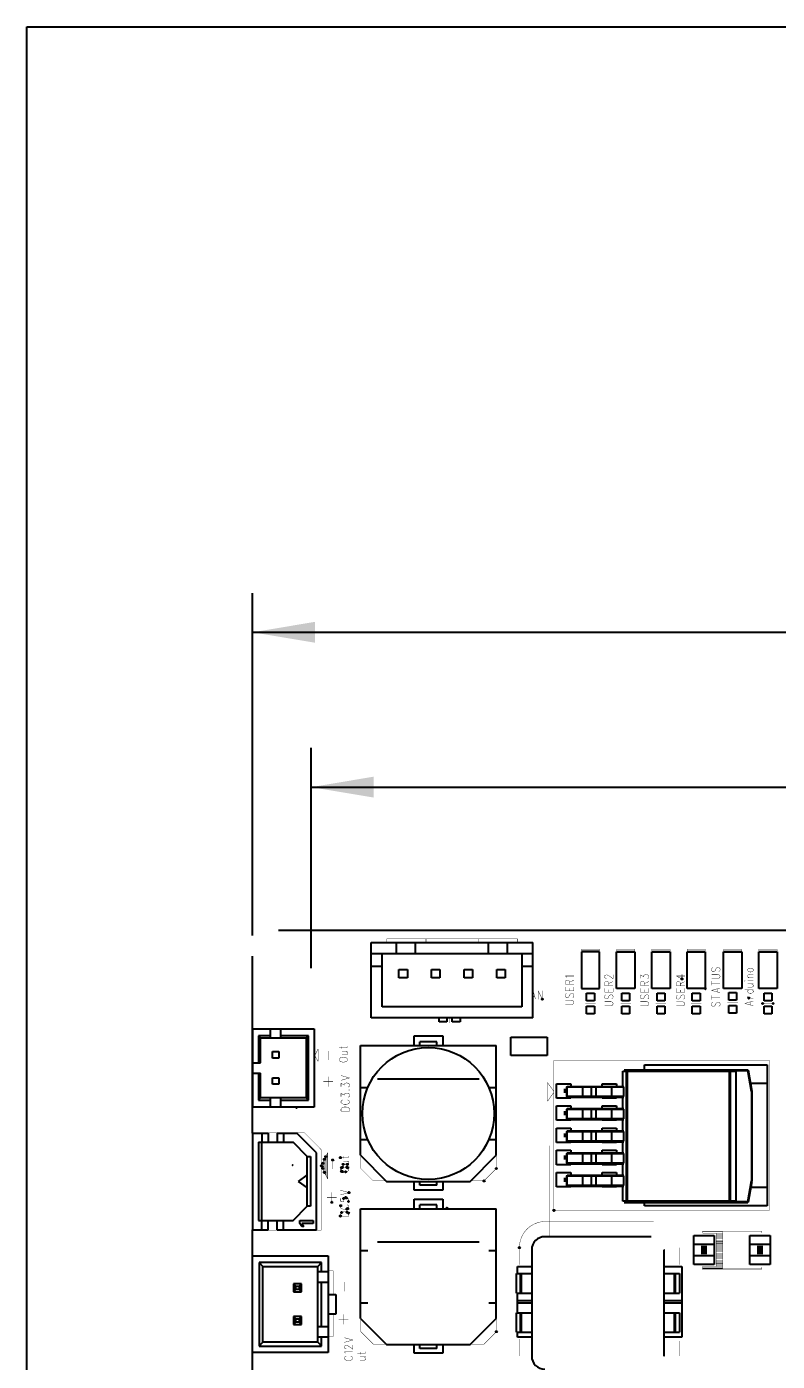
# Model space of a CAD drawing. Header units: millimetres. Extents: x 0 to 297, y 0 to 210.
# Drawn here: x 0 to 57.5, y 107.8 to 210 of the extents above; entities that cross this region are included whole.
import ezdxf

# ---------------------------------------------------------------- set-up
doc = ezdxf.new("R2010")
doc.units = ezdxf.units.MM
doc.header["$LTSCALE"] = 16.335
doc.layers.get('0').update_dxf_attribs({"linetype": 'CONTINUOUS'})
doc.layers.add('1', color=7, linetype='CONTINUOUS')
doc.layers.add('3_ALL_AXES', color=7, linetype='CONTINUOUS')
doc.styles.get("Standard").update_dxf_attribs({"font": 'txt', "width": 0.8})
doc.dimstyles.new('DIMSTYLE_3', dxfattribs={"dimtxt": 4, "dimasz": 4.8, "dimexe": 3, "dimexo": 1.6, "dimgap": 2, "dimtad": 0, "dimtih": 1, "dimtoh": 1, "dimdsep": 46, "dimtxsty": 'Standard', "dimblk": '_FILLED', "dimblk1": '_FILLED', "dimblk2": '_FILLED', "dimcen": 0.09, "dimadec": 0, "dimazin": 0, "dimtp": 0.3, "dimtm": 0.3, "dimtfac": 1, "dimtofl": 0, "dimtmove": 0, "dimatfit": 3, "dimldrblk": '_FILLED', "dimfxl": 1, "dimtolj": 1, "dimarcsym": 0})

# ---------------------------------------------------------------- blocks, each defined once
blk = doc.blocks.new('_FILLED')
at = {"color": 0, "linetype": 'ByBlock'}
blk.add_solid([(0, 0), (-1, 0.167), (-1, -0.167)], dxfattribs=at)
blk = doc.blocks.new('*D5')
at = {"color": 2, "linetype": 'Continuous'}
for p, q in [((21.81, 137.89), (21.81, 154.75)), ((117.81, 137.89), (117.81, 154.75)), ((21.81, 151.75), (64.61, 151.75)), ((117.81, 151.75), (75.01, 151.75))]:
    blk.add_line(p, q, dxfattribs=at)
at = {"color": 2, "linetype": 'Continuous', "xscale": 4.8, "yscale": 4.8, "zscale": 4.8, "rotation": 180}
blk.add_blockref('_FILLED', (21.81, 151.75), dxfattribs=at)
at = {"color": 2, "linetype": 'Continuous', "xscale": 4.8, "yscale": 4.8, "zscale": 4.8}
blk.add_blockref('_FILLED', (117.81, 151.75), dxfattribs=at)
at = {"color": 2, "linetype": 'Continuous', "insert": (69.81, 153.75), "char_height": 4, "width": 6.4, "attachment_point": 2, "line_spacing_factor": 0.9}
blk.add_mtext('96', dxfattribs=at)
blk = doc.blocks.new('*D6')
at = {"color": 2, "linetype": 'Continuous'}
for p, q in [((17.31, 140.39), (17.31, 166.61)), ((122.31, 140.39), (122.31, 166.61)), ((17.31, 163.61), (63.01, 163.61)), ((122.31, 163.61), (76.61, 163.61))]:
    blk.add_line(p, q, dxfattribs=at)
at = {"color": 2, "linetype": 'Continuous', "xscale": 4.8, "yscale": 4.8, "zscale": 4.8, "rotation": 180}
blk.add_blockref('_FILLED', (17.31, 163.61), dxfattribs=at)
at = {"color": 2, "linetype": 'Continuous', "xscale": 4.8, "yscale": 4.8, "zscale": 4.8}
blk.add_blockref('_FILLED', (122.31, 163.61), dxfattribs=at)
at = {"color": 2, "linetype": 'Continuous', "insert": (69.81, 165.61), "char_height": 4, "width": 9.6, "attachment_point": 2, "line_spacing_factor": 0.9}
blk.add_mtext('105', dxfattribs=at)

msp = doc.modelspace()

# ---------------------------------------------------------------- linework, layer by layer
at = {"color": 7, "linetype": 'Continuous'}
for p, q in [((0, 0), (0, 210)), ((0, 210), (297, 210)), ((17.309, 125.248), (17.309, 117.848)), ((17.309, 125.248), (18.499, 125.248)), ((18.029, 125.248), (18.029, 124.548)), ((18.499, 125.248), (18.499, 124.548)), ((19.199, 125.248), (19.199, 124.548)), ((19.199, 125.248), (20.709, 125.248)), ((19.676, 125.248), (19.676, 124.548)), ((22.209, 123.748), (20.709, 125.248)), ((17.759, 124.548), (17.759, 118.548)), ((17.759, 124.548), (20.419, 124.548)), ((18.009, 124.548), (18.009, 118.548)), ((21.509, 123.458), (20.419, 124.548)), ((22.209, 117.848), (22.209, 123.748)), ((21.509, 119.638), (21.509, 123.458)), ((21.509, 123.458), (21.759, 123.458)), ((21.759, 123.458), (21.759, 119.638)), ((21.509, 122.048), (20.809, 121.548)), ((20.809, 121.548), (21.509, 121.048)), ((20.419, 118.548), (21.509, 119.638)), ((21.759, 119.638), (21.509, 119.638)), ((17.309, 117.848), (18.499, 117.848)), ((17.759, 118.548), (20.419, 118.548)), ((18.029, 117.848), (18.029, 118.548)), ((18.499, 117.848), (18.499, 118.548)), ((19.199, 117.848), (19.199, 118.548)), ((19.199, 117.848), (22.209, 117.848)), ((19.676, 117.848), (19.676, 118.548)), ((20.928, 118.325), (20.928, 118.552)), ((20.928, 118.552), (21.959, 118.552)), ((21.081, 118.098), (20.928, 118.325)), ((21.257, 118.098), (21.081, 118.098)), ((21.103, 118.325), (21.257, 118.098)), ((21.959, 118.325), (21.103, 118.325)), ((21.959, 118.552), (21.959, 118.325))]:
    msp.add_line(p, q, dxfattribs=at)
at = {"layer": '1', "color": 7, "linetype": 'Continuous'}
for p, q in [((19.309, 140.789), (120.309, 140.789)), ((26.409, 134.089), (26.409, 139.839)), ((26.409, 139.839), (38.809, 139.839)), ((28.359, 139.014), (28.359, 139.839)), ((29.809, 139.014), (29.809, 139.839)), ((35.409, 139.014), (35.409, 139.839)), ((36.859, 139.014), (36.859, 139.839)), ((38.809, 134.089), (38.809, 139.839)), ((42.518, 139.129), (42.518, 136.329)), ((43.918, 139.129), (42.518, 139.129)), ((43.918, 136.329), (43.918, 139.129)), ((45.218, 136.329), (45.218, 139.129)), ((45.218, 139.129), (46.618, 139.129)), ((46.618, 139.129), (46.618, 136.329)), ((47.918, 136.329), (47.918, 139.129)), ((47.918, 139.129), (49.318, 139.129)), ((49.318, 139.129), (49.318, 136.329)), ((50.618, 136.329), (50.618, 139.129)), ((50.618, 139.129), (52.018, 139.129)), ((52.018, 139.129), (52.018, 136.329)), ((53.418, 139.129), (54.818, 139.129)), ((53.418, 136.329), (53.418, 139.128)), ((54.818, 139.129), (54.818, 136.329)), ((56.118, 139.129), (57.518, 139.129)), ((56.118, 136.329), (56.118, 139.128)), ((57.518, 139.129), (57.518, 136.329)), ((17.309, 125.248), (17.309, 138.789)), ((26.409, 139.014), (38.809, 139.014)), ((27.259, 134.914), (27.259, 139.014)), ((37.959, 139.014), (37.959, 134.914)), ((27.259, 138.014), (26.409, 138.014)), ((28.539, 137.144), (28.539, 137.784)), ((28.539, 137.784), (29.179, 137.784)), ((29.179, 137.144), (28.539, 137.144)), ((29.179, 137.784), (29.179, 137.144)), ((31.039, 137.144), (31.039, 137.784)), ((31.039, 137.784), (31.679, 137.784)), ((31.679, 137.144), (31.039, 137.144)), ((31.679, 137.784), (31.679, 137.144)), ((33.539, 137.144), (33.539, 137.784)), ((33.539, 137.784), (34.179, 137.784)), ((34.179, 137.144), (33.539, 137.144)), ((34.179, 137.784), (34.179, 137.144)), ((36.039, 137.144), (36.039, 137.784)), ((36.039, 137.784), (36.679, 137.784)), ((36.679, 137.144), (36.039, 137.144)), ((36.679, 137.784), (36.679, 137.144)), ((38.809, 138.014), (37.959, 138.014)), ((42.518, 136.329), (43.918, 136.329)), ((42.918, 135.378), (42.918, 135.978)), ((42.918, 135.978), (43.518, 135.978)), ((43.518, 135.978), (43.518, 135.378)), ((46.618, 136.329), (45.218, 136.329)), ((45.618, 135.378), (45.618, 135.978)), ((45.618, 135.978), (46.218, 135.978)), ((46.218, 135.978), (46.218, 135.378)), ((49.318, 136.329), (47.918, 136.329)), ((48.318, 135.378), (48.318, 135.978)), ((48.318, 135.978), (48.918, 135.978)), ((48.918, 135.978), (48.918, 135.378)), ((52.018, 136.329), (50.618, 136.329)), ((51.018, 135.378), (51.018, 135.978)), ((51.018, 135.978), (51.618, 135.978)), ((51.618, 135.978), (51.618, 135.378)), ((54.818, 136.329), (53.418, 136.329)), ((53.818, 135.428), (53.818, 136.028)), ((53.818, 136.028), (54.418, 136.028)), ((54.418, 136.028), (54.418, 135.428)), ((57.518, 136.329), (56.118, 136.329)), ((56.518, 135.378), (56.518, 135.978)), ((56.518, 135.978), (57.118, 135.978)), ((57.118, 135.978), (57.118, 135.378)), ((43.518, 135.378), (42.918, 135.378)), ((42.918, 134.378), (42.918, 134.978)), ((42.918, 134.978), (43.518, 134.978)), ((43.518, 134.978), (43.518, 134.378)), ((46.218, 135.378), (45.618, 135.378)), ((45.618, 134.378), (45.618, 134.978)), ((45.618, 134.978), (46.218, 134.978)), ((46.218, 134.978), (46.218, 134.378)), ((48.918, 135.378), (48.318, 135.378)), ((48.318, 134.378), (48.318, 134.978)), ((48.318, 134.978), (48.918, 134.978)), ((48.918, 134.978), (48.918, 134.378)), ((51.618, 135.378), (51.018, 135.378)), ((51.018, 134.378), (51.018, 134.978)), ((51.018, 134.978), (51.618, 134.978)), ((51.618, 134.978), (51.618, 134.378)), ((54.418, 135.428), (53.818, 135.428)), ((53.818, 134.428), (53.818, 135.028)), ((53.818, 135.028), (54.418, 135.028)), ((54.418, 135.028), (54.418, 134.428)), ((57.118, 135.378), (56.518, 135.378)), ((56.518, 134.378), (56.518, 134.978)), ((56.518, 134.978), (57.118, 134.978)), ((57.118, 134.978), (57.118, 134.378)), ((38.809, 134.089), (26.409, 134.089)), ((37.959, 134.914), (27.259, 134.914)), ((31.618, 133.778), (31.618, 134.089)), ((32.218, 134.089), (32.218, 133.778)), ((32.618, 133.778), (32.618, 134.089)), ((33.218, 134.089), (33.218, 133.778)), ((43.518, 134.378), (42.918, 134.378)), ((46.218, 134.378), (45.618, 134.378)), ((48.918, 134.378), (48.318, 134.378)), ((51.618, 134.378), (51.018, 134.378)), ((54.418, 134.428), (53.818, 134.428)), ((57.118, 134.378), (56.518, 134.378)), ((17.334, 127.239), (17.334, 133.239)), ((17.334, 133.239), (22.034, 133.239)), ((18.684, 132.539), (18.684, 133.239)), ((19.484, 132.539), (19.484, 133.239)), ((22.034, 133.239), (22.034, 127.239)), ((32.218, 133.778), (31.618, 133.778)), ((33.218, 133.778), (32.618, 133.778)), ((17.934, 132.539), (17.764, 132.709)), ((18.684, 132.709), (17.764, 132.709)), ((17.764, 132.709), (17.764, 130.639)), ((17.934, 132.539), (21.434, 132.539)), ((17.934, 130.639), (17.934, 132.539)), ((21.604, 132.709), (19.484, 132.709)), ((21.604, 132.709), (21.434, 132.539)), ((21.434, 132.539), (21.434, 127.939)), ((21.604, 127.769), (21.604, 132.709)), ((25.584, 123.548), (25.584, 131.948)), ((25.584, 131.948), (35.984, 131.948)), ((29.709, 131.948), (29.709, 132.688)), ((29.709, 132.688), (31.909, 132.688)), ((30.134, 131.948), (30.134, 132.248)), ((31.434, 132.248), (30.134, 132.248)), ((31.434, 131.948), (31.434, 132.248)), ((31.909, 132.688), (31.909, 131.948)), ((35.984, 123.548), (35.984, 131.948)), ((37.109, 131.189), (37.109, 132.589)), ((37.109, 132.589), (39.909, 132.589)), ((39.909, 132.589), (39.909, 131.189)), ((18.834, 130.989), (18.834, 131.489)), ((18.834, 131.489), (19.334, 131.489)), ((19.334, 130.989), (18.834, 130.989)), ((19.334, 131.489), (19.334, 130.989)), ((39.909, 131.189), (37.109, 131.189)), ((17.334, 130.639), (17.934, 130.639)), ((17.334, 129.839), (17.934, 129.839)), ((17.764, 129.839), (17.764, 127.769)), ((17.934, 127.939), (17.934, 129.839)), ((45.709, 128.829), (45.709, 129.989)), ((45.709, 128.829), (45.709, 129.989)), ((45.709, 129.989), (54.348, 129.989)), ((45.809, 130.089), (55.285, 130.089)), ((45.959, 129.989), (45.959, 120.029)), ((46.058, 119.929), (46.058, 130.089)), ((47.368, 130.089), (47.368, 130.478)), ((47.368, 130.478), (56.768, 130.478)), ((53.854, 130.089), (53.854, 119.929)), ((53.954, 120.029), (53.954, 129.989)), ((54.348, 130.089), (54.348, 119.929)), ((54.348, 130.039), (55.285, 130.039)), ((55.285, 130.089), (55.285, 130.039)), ((55.285, 130.039), (55.334, 130.048)), ((55.568, 128.435), (55.285, 130.039)), ((55.617, 128.443), (55.334, 130.048)), ((56.768, 130.478), (56.768, 119.678)), ((18.834, 128.989), (18.834, 129.489)), ((18.834, 129.489), (19.334, 129.489)), ((19.334, 128.989), (18.834, 128.989)), ((19.334, 129.489), (19.334, 128.989)), ((34.673, 129.388), (26.896, 129.388)), ((40.618, 127.928), (40.618, 129.028)), ((40.618, 129.028), (41.718, 129.028)), ((41.438, 127.989), (41.438, 128.829)), ((41.438, 128.829), (45.772, 128.829)), ((41.718, 129.028), (41.718, 128.829)), ((42.611, 128.829), (42.611, 127.989)), ((44.118, 128.829), (44.118, 129.028)), ((44.118, 129.028), (45.218, 129.028)), ((44.864, 127.989), (44.864, 128.829)), ((45.218, 129.028), (45.218, 128.829)), ((55.505, 129.078), (56.768, 129.078)), ((17.934, 127.939), (17.764, 127.769)), ((21.434, 127.939), (17.934, 127.939)), ((18.684, 127.239), (18.684, 127.939)), ((19.484, 127.239), (19.484, 127.939)), ((21.604, 127.769), (21.434, 127.939)), ((25.584, 128.748), (26.147, 128.748)), ((35.421, 128.748), (35.984, 128.748)), ((41.718, 127.928), (40.618, 127.928)), ((41.388, 128.779), (41.388, 128.039)), ((41.388, 128.779), (45.778, 128.779)), ((45.778, 128.039), (41.388, 128.039)), ((41.438, 127.989), (45.772, 127.989)), ((41.718, 127.989), (41.718, 127.928)), ((43.304, 128.039), (43.304, 128.779)), ((43.619, 128.779), (43.619, 128.039)), ((44.118, 127.928), (44.118, 127.989)), ((45.218, 127.928), (44.118, 127.928)), ((45.218, 127.989), (45.218, 127.928)), ((45.709, 127.129), (45.709, 127.989)), ((45.709, 127.129), (45.709, 127.989)), ((45.778, 128.039), (45.778, 128.779)), ((55.617, 128.443), (55.568, 128.435)), ((55.568, 128.435), (55.568, 121.583)), ((55.568, 128.435), (55.618, 128.435)), ((55.618, 121.583), (55.618, 128.435)), ((22.034, 127.239), (17.334, 127.239)), ((17.764, 127.769), (18.684, 127.769)), ((19.484, 127.769), (21.604, 127.769)), ((40.618, 126.228), (40.618, 127.328)), ((40.618, 127.328), (41.718, 127.328)), ((41.388, 127.079), (41.388, 126.339)), ((41.388, 127.079), (45.778, 127.079)), ((41.438, 126.289), (41.438, 127.129)), ((41.438, 127.129), (45.772, 127.129)), ((41.718, 127.328), (41.718, 127.129)), ((42.611, 127.129), (42.611, 126.289)), ((43.304, 126.339), (43.304, 127.079)), ((43.619, 127.079), (43.619, 126.339)), ((44.118, 127.129), (44.118, 127.328)), ((44.118, 127.328), (45.218, 127.328)), ((44.864, 126.289), (44.864, 127.129)), ((45.218, 127.328), (45.218, 127.129)), ((45.778, 126.339), (45.778, 127.079)), ((41.718, 126.228), (40.618, 126.228)), ((45.778, 126.339), (41.388, 126.339)), ((41.438, 126.289), (45.772, 126.289)), ((41.718, 126.289), (41.718, 126.228)), ((44.118, 126.228), (44.118, 126.289)), ((45.218, 126.228), (44.118, 126.228)), ((45.218, 126.289), (45.218, 126.228)), ((45.709, 125.429), (45.709, 126.289)), ((45.709, 125.429), (45.709, 126.289)), ((25.584, 124.748), (26.147, 124.748)), ((35.421, 124.748), (35.984, 124.748)), ((40.618, 124.528), (40.618, 125.628)), ((40.618, 125.628), (41.718, 125.628)), ((41.388, 125.379), (41.388, 124.639)), ((41.388, 125.379), (45.778, 125.379)), ((41.438, 124.589), (41.438, 125.429)), ((41.438, 125.429), (45.772, 125.429)), ((41.718, 125.628), (41.718, 125.429)), ((42.611, 125.429), (42.611, 124.589)), ((43.304, 124.639), (43.304, 125.379)), ((43.619, 125.379), (43.619, 124.639)), ((44.118, 125.429), (44.118, 125.628)), ((44.118, 125.628), (45.218, 125.628)), ((44.864, 124.589), (44.864, 125.429)), ((45.218, 125.628), (45.218, 125.429)), ((45.778, 124.639), (45.778, 125.379)), ((41.718, 124.528), (40.618, 124.528)), ((40.618, 122.828), (40.618, 123.928)), ((40.618, 123.928), (41.718, 123.928)), ((45.778, 124.639), (41.388, 124.639)), ((41.438, 124.589), (45.772, 124.589)), ((41.438, 122.889), (41.438, 123.729)), ((41.438, 123.729), (45.772, 123.729)), ((41.718, 124.589), (41.718, 124.528)), ((41.718, 123.928), (41.718, 123.729)), ((42.611, 123.729), (42.611, 122.889)), ((44.118, 124.528), (44.118, 124.589)), ((45.218, 124.528), (44.118, 124.528)), ((44.118, 123.729), (44.118, 123.928)), ((44.118, 123.928), (45.218, 123.928)), ((44.864, 122.889), (44.864, 123.729)), ((45.218, 124.589), (45.218, 124.528)), ((45.218, 123.928), (45.218, 123.729)), ((45.709, 123.729), (45.709, 124.589)), ((45.709, 123.729), (45.709, 124.589)), ((25.584, 123.548), (27.584, 121.548)), ((33.984, 121.548), (35.984, 123.548)), ((41.718, 122.828), (40.618, 122.828)), ((41.388, 123.679), (41.388, 122.939)), ((41.388, 123.679), (45.778, 123.679)), ((45.778, 122.939), (41.388, 122.939)), ((41.438, 122.889), (45.772, 122.889)), ((41.718, 122.889), (41.718, 122.828)), ((43.304, 122.939), (43.304, 123.679)), ((43.619, 123.679), (43.619, 122.939)), ((44.118, 122.828), (44.118, 122.889)), ((45.218, 122.828), (44.118, 122.828)), ((45.218, 122.889), (45.218, 122.828)), ((45.709, 122.029), (45.709, 122.889)), ((45.709, 122.029), (45.709, 122.889)), ((45.778, 122.939), (45.778, 123.679)), ((40.618, 121.128), (40.618, 122.228)), ((40.618, 122.228), (41.718, 122.228)), ((41.388, 121.979), (41.388, 121.239)), ((41.388, 121.979), (45.778, 121.979)), ((41.438, 121.189), (41.438, 122.029)), ((41.438, 122.029), (45.772, 122.029)), ((41.718, 122.228), (41.718, 122.029)), ((42.611, 122.029), (42.611, 121.189)), ((43.304, 121.239), (43.304, 121.979)), ((43.619, 121.979), (43.619, 121.239)), ((44.118, 122.029), (44.118, 122.228)), ((44.118, 122.228), (45.218, 122.228)), ((44.864, 121.189), (44.864, 122.029)), ((45.218, 122.228), (45.218, 122.029)), ((45.778, 121.239), (45.778, 121.979)), ((27.584, 121.548), (33.984, 121.548)), ((29.709, 120.888), (29.709, 121.548)), ((31.909, 120.888), (29.709, 120.888)), ((30.134, 121.248), (30.134, 121.548)), ((31.434, 121.248), (30.134, 121.248)), ((31.434, 121.248), (31.434, 121.548)), ((31.909, 121.548), (31.909, 120.888)), ((41.718, 121.128), (40.618, 121.128)), ((45.778, 121.239), (41.388, 121.239)), ((41.438, 121.189), (45.772, 121.189)), ((41.718, 121.189), (41.718, 121.128)), ((44.118, 121.128), (44.118, 121.189)), ((45.218, 121.128), (44.118, 121.128)), ((45.218, 121.189), (45.218, 121.128)), ((45.709, 120.029), (45.709, 121.189)), ((45.709, 120.029), (45.709, 121.189)), ((55.285, 119.979), (55.568, 121.583)), ((55.334, 119.97), (55.617, 121.575)), ((56.768, 121.078), (55.53, 121.078)), ((55.568, 121.583), (55.617, 121.575)), ((55.618, 121.583), (55.568, 121.583)), ((29.709, 119.448), (29.709, 120.188)), ((29.709, 120.188), (31.909, 120.188)), ((30.134, 119.448), (30.134, 119.748)), ((31.434, 119.748), (30.134, 119.748)), ((31.434, 119.448), (31.434, 119.748)), ((31.909, 120.188), (31.909, 119.448)), ((54.348, 120.029), (45.709, 120.029)), ((45.809, 119.929), (55.285, 119.929)), ((47.368, 119.678), (47.368, 119.929)), ((56.768, 119.678), (47.368, 119.678)), ((55.285, 119.979), (54.348, 119.979)), ((55.285, 119.979), (55.285, 119.929)), ((55.334, 119.97), (55.285, 119.979)), ((25.584, 111.048), (25.584, 119.448)), ((25.584, 119.448), (35.984, 119.448)), ((35.984, 111.048), (35.984, 119.448)), ((17.309, 108.439), (17.309, 117.848)), ((34.673, 116.888), (26.896, 116.888)), ((47.863, 117.314), (39.713, 117.314)), ((39.756, 117.33), (39.74, 117.314)), ((39.773, 117.314), (39.756, 117.33)), ((47.819, 117.33), (47.803, 117.314)), ((47.836, 117.314), (47.819, 117.33)), ((51.129, 115.178), (51.129, 117.398)), ((51.129, 117.398), (52.689, 117.398)), ((51.129, 116.738), (52.689, 116.738)), ((52.689, 117.398), (52.689, 115.178)), ((55.429, 115.178), (55.429, 117.398)), ((55.429, 117.398), (56.989, 117.398)), ((55.429, 116.738), (56.989, 116.738)), ((56.989, 117.398), (56.989, 115.178)), ((17.309, 115.839), (23.109, 115.839)), ((23.109, 115.839), (23.109, 108.439)), ((25.584, 116.248), (26.147, 116.248)), ((35.421, 116.248), (35.984, 116.248)), ((38.713, 116.287), (38.696, 116.27)), ((38.696, 116.27), (38.713, 116.254)), ((38.713, 116.314), (38.713, 108.164)), ((48.863, 108.164), (48.863, 116.314)), ((48.879, 116.27), (48.863, 116.287)), ((48.863, 116.254), (48.879, 116.27)), ((52.689, 115.838), (51.129, 115.838)), ((56.989, 115.838), (55.429, 115.838)), ((17.809, 115.339), (17.809, 108.939)), ((17.809, 115.339), (18.109, 115.039)), ((22.609, 115.339), (17.809, 115.339)), ((18.109, 109.239), (18.109, 115.039)), ((18.109, 115.039), (22.309, 115.039)), ((22.309, 115.039), (22.609, 115.339)), ((22.309, 109.239), (22.309, 115.039)), ((22.309, 114.639), (23.109, 114.639)), ((22.609, 114.639), (22.609, 115.339)), ((37.618, 114.489), (37.618, 115.028)), ((37.618, 115.028), (38.713, 115.028)), ((48.863, 115.028), (50.218, 115.028)), ((50.218, 115.028), (50.218, 109.628)), ((52.689, 115.178), (51.129, 115.178)), ((56.989, 115.178), (55.429, 115.178)), ((20.459, 113.689), (20.459, 113.089)), ((21.059, 113.689), (20.459, 113.689)), ((20.629, 113.519), (20.459, 113.689)), ((20.629, 113.259), (20.629, 113.519)), ((20.629, 113.519), (20.889, 113.519)), ((21.059, 113.689), (20.889, 113.519)), ((20.889, 113.519), (20.889, 113.259)), ((21.059, 113.089), (21.059, 113.689)), ((22.309, 113.839), (23.109, 113.839)), ((22.609, 110.439), (22.609, 113.839)), ((37.538, 112.989), (37.538, 114.489)), ((37.538, 114.489), (38.713, 114.489)), ((37.838, 114.489), (37.838, 112.989)), ((37.938, 112.989), (37.938, 114.489)), ((48.863, 114.489), (50.038, 114.489)), ((49.638, 114.489), (49.638, 112.989)), ((49.738, 112.989), (49.738, 114.489)), ((50.038, 114.489), (50.038, 112.989)), ((20.629, 113.259), (20.459, 113.089)), ((20.459, 113.089), (21.059, 113.089)), ((20.889, 113.259), (20.629, 113.259)), ((21.059, 113.089), (20.889, 113.259)), ((23.109, 112.889), (23.709, 112.889)), ((23.709, 112.889), (23.709, 111.389)), ((37.538, 112.989), (38.713, 112.989)), ((37.618, 111.489), (37.618, 112.989)), ((48.863, 112.989), (50.038, 112.989)), ((25.584, 112.248), (26.147, 112.248)), ((35.421, 112.248), (35.984, 112.248)), ((37.538, 109.989), (37.538, 111.489)), ((37.538, 111.489), (38.713, 111.489)), ((37.618, 112.428), (38.713, 112.428)), ((38.713, 112.228), (37.618, 112.228)), ((37.838, 111.489), (37.838, 109.989)), ((37.938, 109.989), (37.938, 111.489)), ((48.863, 112.428), (50.218, 112.428)), ((50.218, 112.228), (48.863, 112.228)), ((48.863, 111.489), (50.038, 111.489)), ((49.638, 111.489), (49.638, 109.989)), ((49.738, 109.989), (49.738, 111.489)), ((50.038, 111.489), (50.038, 109.989)), ((20.459, 111.189), (20.459, 110.589)), ((20.459, 111.189), (20.629, 111.019)), ((21.059, 111.189), (20.459, 111.189)), ((20.459, 110.589), (20.629, 110.759)), ((20.459, 110.589), (21.059, 110.589)), ((20.629, 110.759), (20.629, 111.019)), ((20.629, 111.019), (20.889, 111.019)), ((20.889, 110.759), (20.629, 110.759)), ((20.889, 111.019), (21.059, 111.189)), ((20.889, 111.019), (20.889, 110.759)), ((20.889, 110.759), (21.059, 110.589)), ((21.059, 110.589), (21.059, 111.189)), ((22.309, 110.439), (23.109, 110.439)), ((23.709, 111.389), (23.109, 111.389)), ((25.584, 111.048), (27.584, 109.048)), ((33.984, 109.048), (35.984, 111.048)), ((22.309, 109.639), (23.109, 109.639)), ((22.609, 108.939), (22.609, 109.639)), ((37.538, 109.989), (38.713, 109.989)), ((37.618, 109.628), (37.618, 109.989)), ((38.713, 109.628), (37.618, 109.628)), ((48.863, 109.989), (50.038, 109.989)), ((50.218, 109.628), (48.863, 109.628)), ((23.109, 108.439), (17.309, 108.439)), ((17.309, 100.608), (17.309, 108.438)), ((17.809, 108.939), (18.109, 109.239)), ((17.809, 108.939), (22.609, 108.939)), ((22.309, 109.239), (18.109, 109.239)), ((22.309, 109.239), (22.609, 108.939)), ((27.584, 109.048), (33.984, 109.048)), ((29.709, 108.388), (29.709, 109.048)), ((31.909, 108.388), (29.709, 108.388)), ((30.134, 108.748), (30.134, 109.048)), ((31.434, 108.748), (30.134, 108.748)), ((31.434, 108.748), (31.434, 109.048)), ((31.909, 109.048), (31.909, 108.388)), ((38.713, 108.224), (38.696, 108.208)), ((38.696, 108.208), (38.713, 108.191)), ((48.879, 108.208), (48.863, 108.224)), ((48.863, 108.191), (48.879, 108.208))]:
    msp.add_line(p, q, dxfattribs=at)
at = {"layer": '1', "color": 9, "linetype": 'Continuous', "const_width": 0.0297}
for points in [[(19.309, 140.788), (120.309, 140.788)], [(27.609, 140.138), (27.609, 139.839)], [(37.609, 140.138), (27.609, 140.138)], [(30.609, 139.839), (30.609, 140.138)], [(34.609, 140.138), (34.609, 139.839)], [(37.609, 139.839), (37.609, 140.138)], [(42.518, 139.128), (42.518, 139.328)], [(42.518, 139.328), (43.918, 139.328)], [(43.918, 139.228), (42.518, 139.228)], [(43.918, 139.328), (43.918, 139.128)], [(45.218, 139.128), (45.218, 139.328)], [(45.218, 139.328), (46.618, 139.328)], [(46.618, 139.228), (45.218, 139.228)], [(46.618, 139.328), (46.618, 139.128)], [(47.918, 139.128), (47.918, 139.328)], [(47.918, 139.328), (49.318, 139.328)], [(49.318, 139.228), (47.918, 139.228)], [(49.318, 139.328), (49.318, 139.128)], [(50.618, 139.128), (50.618, 139.328)], [(50.618, 139.328), (52.018, 139.328)], [(52.018, 139.228), (50.618, 139.228)], [(52.018, 139.328), (52.018, 139.128)], [(53.418, 139.128), (53.418, 139.328)], [(53.418, 139.328), (54.818, 139.328)], [(54.818, 139.228), (53.418, 139.228)], [(54.818, 139.328), (54.818, 139.128)], [(56.118, 139.128), (56.118, 139.328)], [(56.118, 139.328), (57.518, 139.328)], [(57.518, 139.228), (56.118, 139.228)], [(57.518, 139.328), (57.518, 139.128)], [(17.309, 125.248), (17.309, 138.788)], [(41.387, 137.215), (41.293, 137.283)], [(41.293, 137.283), (41.95, 137.283)], [(41.419, 137.17), (41.387, 137.215)], [(44.293, 137.272), (44.325, 137.317)], [(44.293, 137.181), (44.293, 137.272)], [(44.325, 137.136), (44.293, 137.181)], [(44.325, 137.317), (44.356, 137.34)], [(44.356, 137.113), (44.325, 137.136)], [(44.356, 137.34), (44.419, 137.363)], [(44.419, 137.09), (44.356, 137.113)], [(44.419, 137.363), (44.481, 137.363)], [(44.45, 137.09), (44.419, 137.09)], [(44.481, 137.363), (44.544, 137.34)], [(44.544, 137.34), (44.637, 137.295)], [(44.637, 137.295), (44.95, 137.067)], [(44.95, 137.067), (44.95, 137.386)], [(47.044, 137.113), (47.044, 137.363)], [(47.044, 137.363), (47.294, 137.226)], [(47.294, 137.295), (47.325, 137.34)], [(47.294, 137.226), (47.294, 137.295)], [(47.325, 137.34), (47.356, 137.363)], [(47.356, 137.363), (47.45, 137.386)], [(47.45, 137.386), (47.512, 137.386)], [(47.512, 137.386), (47.606, 137.363)], [(47.637, 137.09), (47.575, 137.067)], [(47.606, 137.363), (47.669, 137.317)], [(47.669, 137.113), (47.637, 137.09)], [(47.669, 137.317), (47.7, 137.249)], [(47.7, 137.181), (47.669, 137.113)], [(47.7, 137.249), (47.7, 137.181)], [(49.794, 137.283), (50.231, 137.056)], [(49.794, 137.283), (50.45, 137.283)], [(50.231, 137.056), (50.231, 137.397)], [(52.525, 137.886), (52.494, 137.818)], [(52.494, 137.818), (52.494, 137.727)], [(52.494, 137.727), (52.525, 137.658)], [(52.962, 137.408), (52.494, 137.408)], [(52.494, 137.09), (52.962, 137.09)], [(52.587, 137.931), (52.525, 137.886)], [(52.525, 137.658), (52.587, 137.613)], [(52.587, 137.613), (52.65, 137.613)], [(52.65, 137.613), (52.712, 137.636)], [(52.712, 137.636), (52.744, 137.658)], [(52.744, 137.658), (52.775, 137.704)], [(52.775, 137.704), (52.837, 137.84)], [(52.837, 137.84), (52.869, 137.886)], [(52.869, 137.886), (52.9, 137.908)], [(52.9, 137.908), (52.962, 137.931)], [(52.962, 137.931), (53.056, 137.931)], [(53.056, 137.386), (52.962, 137.408)], [(52.962, 137.09), (53.056, 137.113)], [(53.056, 137.931), (53.119, 137.886)], [(53.119, 137.658), (53.056, 137.613)], [(53.119, 137.34), (53.056, 137.386)], [(53.056, 137.113), (53.119, 137.158)], [(53.119, 137.886), (53.15, 137.818)], [(53.15, 137.727), (53.119, 137.658)], [(53.15, 137.272), (53.119, 137.34)], [(53.119, 137.158), (53.15, 137.226)], [(53.15, 137.818), (53.15, 137.727)], [(53.15, 137.226), (53.15, 137.272)], [(55.294, 137.818), (55.262, 137.772)], [(55.262, 137.772), (55.262, 137.704)], [(55.262, 137.704), (55.294, 137.658)], [(55.262, 137.317), (55.294, 137.363)], [(55.262, 137.249), (55.262, 137.317)], [(55.294, 137.204), (55.262, 137.249)], [(55.262, 137.136), (55.7, 137.136)], [(55.356, 137.863), (55.294, 137.818)], [(55.294, 137.658), (55.356, 137.613)], [(55.294, 137.363), (55.387, 137.386)], [(55.387, 137.136), (55.294, 137.204)], [(55.45, 137.886), (55.356, 137.863)], [(55.356, 137.613), (55.45, 137.59)], [(55.387, 137.386), (55.7, 137.386)], [(55.512, 137.886), (55.45, 137.886)], [(55.45, 137.59), (55.512, 137.59)], [(55.606, 137.863), (55.512, 137.886)], [(55.512, 137.59), (55.606, 137.613)], [(55.669, 137.818), (55.606, 137.863)], [(55.606, 137.613), (55.669, 137.658)], [(55.7, 137.772), (55.669, 137.818)], [(55.669, 137.658), (55.7, 137.704)], [(55.7, 137.704), (55.7, 137.772)], [(38.816, 136.164), (38.809, 136.138)], [(38.816, 136.164), (38.998, 135.507)], [(39.203, 136.164), (39.203, 135.507)], [(39.203, 136.164), (39.521, 135.507)], [(39.521, 136.164), (39.521, 135.507)], [(41.293, 136.852), (41.325, 136.92)], [(41.293, 136.647), (41.293, 136.852)], [(41.293, 136.647), (41.95, 136.647)], [(41.293, 136.147), (41.293, 136.442)], [(41.293, 136.147), (41.95, 136.147)], [(41.325, 136.92), (41.356, 136.942)], [(41.356, 136.942), (41.419, 136.965)], [(41.419, 136.965), (41.481, 136.965)], [(41.481, 136.965), (41.544, 136.942)], [(41.544, 136.942), (41.575, 136.92)], [(41.575, 136.92), (41.606, 136.852)], [(41.606, 136.806), (41.95, 136.965)], [(41.606, 136.852), (41.606, 136.647)], [(41.606, 136.147), (41.606, 136.329)], [(41.95, 136.147), (41.95, 136.442)], [(43.918, 136.328), (42.518, 136.328)], [(44.293, 136.749), (44.325, 136.818)], [(44.293, 136.545), (44.293, 136.749)], [(44.293, 136.545), (44.95, 136.545)], [(44.293, 136.045), (44.293, 136.34)], [(44.293, 136.045), (44.95, 136.045)], [(44.325, 136.818), (44.356, 136.84)], [(44.356, 136.84), (44.419, 136.863)], [(44.419, 136.863), (44.481, 136.863)], [(44.481, 136.863), (44.544, 136.84)], [(44.544, 136.84), (44.575, 136.818)], [(44.575, 136.818), (44.606, 136.749)], [(44.606, 136.704), (44.95, 136.863)], [(44.606, 136.749), (44.606, 136.545)], [(44.606, 136.045), (44.606, 136.226)], [(44.95, 136.045), (44.95, 136.34)], [(46.618, 136.328), (45.218, 136.328)], [(47.044, 136.749), (47.075, 136.818)], [(47.044, 136.545), (47.044, 136.749)], [(47.044, 136.545), (47.7, 136.545)], [(47.044, 136.045), (47.044, 136.34)], [(47.044, 136.045), (47.7, 136.045)], [(47.075, 136.818), (47.106, 136.84)], [(47.106, 136.84), (47.168, 136.863)], [(47.168, 136.863), (47.231, 136.863)], [(47.231, 136.863), (47.294, 136.84)], [(47.294, 136.84), (47.325, 136.818)], [(47.325, 136.818), (47.356, 136.749)], [(47.356, 136.704), (47.7, 136.863)], [(47.356, 136.749), (47.356, 136.545)], [(47.356, 136.045), (47.356, 136.226)], [(47.7, 136.045), (47.7, 136.34)], [(49.318, 136.328), (47.918, 136.328)], [(49.794, 136.738), (49.825, 136.806)], [(49.794, 136.533), (49.794, 136.738)], [(49.794, 136.533), (50.45, 136.533)], [(49.794, 136.033), (49.794, 136.329)], [(49.794, 136.033), (50.45, 136.033)], [(49.825, 136.806), (49.856, 136.829)], [(49.856, 136.829), (49.919, 136.852)], [(49.919, 136.852), (49.981, 136.852)], [(49.981, 136.852), (50.044, 136.829)], [(50.044, 136.829), (50.075, 136.806)], [(50.075, 136.806), (50.106, 136.738)], [(50.106, 136.693), (50.45, 136.852)], [(50.106, 136.738), (50.106, 136.533)], [(50.106, 136.033), (50.106, 136.215)], [(50.45, 136.033), (50.45, 136.329)], [(52.018, 136.328), (50.618, 136.328)], [(52.494, 136.567), (52.494, 136.886)], [(52.494, 136.727), (53.15, 136.727)], [(52.494, 136.181), (53.15, 136.363)], [(52.494, 136.181), (53.15, 135.999)], [(52.931, 136.067), (52.931, 136.295)], [(54.818, 136.328), (53.418, 136.328)], [(55.044, 136.931), (55.012, 136.908)], [(55.012, 136.908), (55.044, 136.886)], [(55.075, 136.908), (55.044, 136.931)], [(55.044, 136.886), (55.075, 136.908)], [(55.044, 136.226), (55.7, 136.226)], [(55.262, 136.908), (55.7, 136.908)], [(55.262, 136.681), (55.7, 136.681)], [(55.262, 136.431), (55.575, 136.431)], [(55.294, 136.181), (55.262, 136.136)], [(55.262, 136.136), (55.262, 136.067)], [(55.262, 136.067), (55.294, 136.022)], [(55.356, 136.226), (55.294, 136.181)], [(55.294, 136.022), (55.356, 135.977)], [(55.356, 135.977), (55.45, 135.954)], [(55.512, 135.954), (55.606, 135.977)], [(55.669, 136.613), (55.575, 136.681)], [(55.575, 136.431), (55.669, 136.454)], [(55.669, 136.181), (55.606, 136.226)], [(55.606, 135.977), (55.669, 136.022)], [(55.7, 136.567), (55.669, 136.613)], [(55.669, 136.454), (55.7, 136.499)], [(55.7, 136.136), (55.669, 136.181)], [(55.669, 136.022), (55.7, 136.067)], [(55.7, 136.499), (55.7, 136.567)], [(55.7, 136.067), (55.7, 136.136)], [(57.518, 136.328), (56.118, 136.328)], [(38.809, 135.726), (38.93, 135.726)], [(41.325, 135.897), (41.293, 135.829)], [(41.293, 135.829), (41.293, 135.738)], [(41.293, 135.738), (41.325, 135.67)], [(41.762, 135.42), (41.293, 135.42)], [(41.293, 135.101), (41.762, 135.101)], [(41.387, 135.942), (41.325, 135.897)], [(41.325, 135.67), (41.387, 135.624)], [(41.387, 135.624), (41.45, 135.624)], [(41.45, 135.624), (41.512, 135.647)], [(41.512, 135.647), (41.544, 135.67)], [(41.544, 135.67), (41.575, 135.715)], [(41.575, 135.715), (41.637, 135.852)], [(41.637, 135.852), (41.669, 135.897)], [(41.669, 135.897), (41.7, 135.92)], [(41.7, 135.92), (41.762, 135.942)], [(41.762, 135.942), (41.856, 135.942)], [(41.856, 135.397), (41.762, 135.42)], [(41.762, 135.101), (41.856, 135.124)], [(41.856, 135.942), (41.919, 135.897)], [(41.919, 135.67), (41.856, 135.624)], [(41.919, 135.351), (41.856, 135.397)], [(41.856, 135.124), (41.919, 135.17)], [(41.919, 135.897), (41.95, 135.829)], [(41.95, 135.738), (41.919, 135.67)], [(41.95, 135.283), (41.919, 135.351)], [(41.919, 135.17), (41.95, 135.238)], [(41.95, 135.829), (41.95, 135.738)], [(41.95, 135.238), (41.95, 135.283)], [(43.618, 135.178), (42.818, 135.178)], [(44.325, 135.795), (44.293, 135.727)], [(44.293, 135.727), (44.293, 135.636)], [(44.293, 135.636), (44.325, 135.567)], [(44.762, 135.317), (44.293, 135.317)], [(44.293, 134.999), (44.762, 134.999)], [(44.387, 135.84), (44.325, 135.795)], [(44.325, 135.567), (44.387, 135.522)], [(44.387, 135.522), (44.45, 135.522)], [(44.45, 135.522), (44.512, 135.545)], [(44.512, 135.545), (44.544, 135.567)], [(44.544, 135.567), (44.575, 135.613)], [(44.575, 135.613), (44.637, 135.749)], [(44.637, 135.749), (44.669, 135.795)], [(44.669, 135.795), (44.7, 135.818)], [(44.7, 135.818), (44.762, 135.84)], [(44.762, 135.84), (44.856, 135.84)], [(44.856, 135.295), (44.762, 135.317)], [(44.762, 134.999), (44.856, 135.022)], [(44.856, 135.84), (44.919, 135.795)], [(44.919, 135.567), (44.856, 135.522)], [(44.919, 135.249), (44.856, 135.295)], [(44.856, 135.022), (44.919, 135.067)], [(44.919, 135.795), (44.95, 135.727)], [(44.95, 135.636), (44.919, 135.567)], [(44.95, 135.181), (44.919, 135.249)], [(44.919, 135.067), (44.95, 135.136)], [(44.95, 135.727), (44.95, 135.636)], [(44.95, 135.136), (44.95, 135.181)], [(46.318, 135.178), (45.518, 135.178)], [(47.075, 135.795), (47.044, 135.727)], [(47.044, 135.727), (47.044, 135.636)], [(47.044, 135.636), (47.075, 135.567)], [(47.512, 135.317), (47.044, 135.317)], [(47.044, 134.999), (47.512, 134.999)], [(47.137, 135.84), (47.075, 135.795)], [(47.075, 135.567), (47.137, 135.522)], [(47.137, 135.522), (47.2, 135.522)], [(47.2, 135.522), (47.262, 135.545)], [(47.262, 135.545), (47.294, 135.567)], [(47.294, 135.567), (47.325, 135.613)], [(47.325, 135.613), (47.387, 135.749)], [(47.387, 135.749), (47.419, 135.795)], [(47.419, 135.795), (47.45, 135.818)], [(47.45, 135.818), (47.512, 135.84)], [(47.512, 135.84), (47.606, 135.84)], [(47.606, 135.295), (47.512, 135.317)], [(47.512, 134.999), (47.606, 135.022)], [(47.606, 135.84), (47.669, 135.795)], [(47.669, 135.567), (47.606, 135.522)], [(47.669, 135.249), (47.606, 135.295)], [(47.606, 135.022), (47.669, 135.067)], [(47.669, 135.795), (47.7, 135.727)], [(47.7, 135.636), (47.669, 135.567)], [(47.7, 135.181), (47.669, 135.249)], [(47.669, 135.067), (47.7, 135.136)], [(47.7, 135.727), (47.7, 135.636)], [(47.7, 135.136), (47.7, 135.181)], [(49.018, 135.178), (48.218, 135.178)], [(49.825, 135.783), (49.794, 135.715)], [(49.794, 135.715), (49.794, 135.624)], [(49.794, 135.624), (49.825, 135.556)], [(50.262, 135.306), (49.794, 135.306)], [(49.794, 134.988), (50.262, 134.988)], [(49.887, 135.829), (49.825, 135.783)], [(49.825, 135.556), (49.887, 135.511)], [(49.887, 135.511), (49.95, 135.511)], [(49.95, 135.511), (50.012, 135.533)], [(50.012, 135.533), (50.044, 135.556)], [(50.044, 135.556), (50.075, 135.602)], [(50.075, 135.602), (50.137, 135.738)], [(50.137, 135.738), (50.168, 135.783)], [(50.168, 135.783), (50.2, 135.806)], [(50.2, 135.806), (50.262, 135.829)], [(50.262, 135.829), (50.356, 135.829)], [(50.356, 135.283), (50.262, 135.306)], [(50.262, 134.988), (50.356, 135.011)], [(50.356, 135.829), (50.419, 135.783)], [(50.419, 135.556), (50.356, 135.511)], [(50.419, 135.238), (50.356, 135.283)], [(50.356, 135.011), (50.419, 135.056)], [(50.419, 135.783), (50.45, 135.715)], [(50.45, 135.624), (50.419, 135.556)], [(50.45, 135.17), (50.419, 135.238)], [(50.419, 135.056), (50.45, 135.124)], [(50.45, 135.715), (50.45, 135.624)], [(50.45, 135.124), (50.45, 135.17)], [(51.718, 135.178), (50.918, 135.178)], [(52.494, 135.476), (52.494, 135.795)], [(52.494, 135.636), (53.15, 135.636)], [(52.525, 135.226), (52.494, 135.158)], [(52.494, 135.158), (52.494, 135.067)], [(52.494, 135.067), (52.525, 134.999)], [(52.587, 135.272), (52.525, 135.226)], [(52.525, 134.999), (52.587, 134.954)], [(52.587, 134.954), (52.65, 134.954)], [(52.65, 134.954), (52.712, 134.977)], [(52.712, 134.977), (52.744, 134.999)], [(52.744, 134.999), (52.775, 135.045)], [(52.775, 135.045), (52.837, 135.181)], [(52.837, 135.181), (52.869, 135.226)], [(52.869, 135.226), (52.9, 135.249)], [(52.9, 135.249), (52.962, 135.272)], [(52.962, 135.272), (53.056, 135.272)], [(53.056, 135.272), (53.119, 135.226)], [(53.119, 134.999), (53.056, 134.954)], [(53.119, 135.226), (53.15, 135.158)], [(53.15, 135.067), (53.119, 134.999)], [(53.15, 135.158), (53.15, 135.067)], [(54.518, 135.228), (53.718, 135.228)], [(55.044, 135.181), (55.7, 135.363)], [(55.044, 135.181), (55.7, 134.999)], [(55.262, 135.681), (55.262, 135.749)], [(55.294, 135.636), (55.262, 135.681)], [(55.262, 135.567), (55.7, 135.567)], [(55.356, 135.59), (55.294, 135.636)], [(55.45, 135.567), (55.356, 135.59)], [(55.45, 135.954), (55.512, 135.954)], [(55.481, 135.067), (55.481, 135.295)], [(57.218, 135.178), (56.418, 135.178)], [(32.418, 134.089), (32.418, 133.678)], [(24.162, 131.713), (24.162, 131.872)], [(24.6, 131.849), (24.6, 131.895)], [(29.409, 131.988), (25.909, 131.988)], [(35.709, 131.988), (32.209, 131.988)], [(22.334, 131.688), (22.084, 131.188)], [(22.084, 131.188), (22.334, 130.738)], [(22.334, 130.738), (22.334, 131.688)], [(23.134, 131.538), (23.134, 130.838)], [(23.943, 131.781), (24.475, 131.781)], [(23.975, 130.963), (23.943, 130.917)], [(23.943, 130.917), (23.943, 130.826)], [(24.037, 131.008), (23.975, 130.963)], [(24.1, 131.031), (24.037, 131.008)], [(24.194, 131.054), (24.1, 131.031)], [(24.162, 131.508), (24.6, 131.508)], [(24.162, 131.258), (24.475, 131.258)], [(24.35, 131.054), (24.194, 131.054)], [(24.444, 131.031), (24.35, 131.054)], [(24.506, 131.008), (24.444, 131.031)], [(24.475, 131.781), (24.569, 131.804)], [(24.569, 131.44), (24.475, 131.508)], [(24.475, 131.258), (24.569, 131.281)], [(24.569, 130.963), (24.506, 131.008)], [(24.569, 131.804), (24.6, 131.849)], [(24.6, 131.395), (24.569, 131.44)], [(24.569, 131.281), (24.6, 131.327)], [(24.6, 130.917), (24.569, 130.963)], [(24.6, 131.327), (24.6, 131.395)], [(24.6, 130.826), (24.6, 130.917)], [(36.009, 122.538), (36.009, 131.688)], [(23.943, 130.826), (23.975, 130.781)], [(23.975, 130.781), (24.037, 130.736)], [(24.037, 130.736), (24.1, 130.713)], [(24.1, 130.713), (24.194, 130.69)], [(24.194, 130.69), (24.35, 130.69)], [(24.35, 130.69), (24.444, 130.713)], [(24.444, 130.713), (24.506, 130.736)], [(24.506, 130.736), (24.569, 130.781)], [(24.569, 130.781), (24.6, 130.826)], [(40.418, 130.828), (40.418, 119.328)], [(56.918, 130.828), (40.418, 130.828)], [(56.918, 119.328), (56.918, 130.828)], [(22.734, 129.188), (23.484, 129.188)], [(23.109, 129.563), (23.109, 128.813)], [(24.094, 129.656), (24.75, 129.474)], [(24.094, 129.293), (24.75, 129.474)], [(24.094, 128.815), (24.094, 129.065)], [(24.094, 129.065), (24.344, 128.929)], [(24.344, 128.997), (24.375, 129.042)], [(24.344, 128.929), (24.344, 128.997)], [(24.375, 129.042), (24.406, 129.065)], [(24.406, 129.065), (24.5, 129.088)], [(24.5, 129.088), (24.562, 129.088)], [(24.562, 129.088), (24.656, 129.065)], [(24.656, 129.065), (24.719, 129.02)], [(24.719, 128.815), (24.687, 128.792)], [(24.719, 129.02), (24.75, 128.952)], [(24.75, 128.883), (24.719, 128.815)], [(24.75, 128.952), (24.75, 128.883)], [(39.918, 129.128), (39.918, 127.678)], [(40.418, 128.428), (39.918, 129.128)], [(24.094, 128.042), (24.094, 128.293)], [(24.094, 128.293), (24.344, 128.156)], [(24.25, 127.792), (24.187, 127.77)], [(24.344, 128.224), (24.375, 128.27)], [(24.344, 128.156), (24.344, 128.224)], [(24.375, 128.27), (24.406, 128.293)], [(24.406, 128.293), (24.5, 128.315)], [(24.5, 128.315), (24.562, 128.315)], [(24.562, 128.315), (24.656, 128.293)], [(24.656, 127.77), (24.593, 127.792)], [(24.687, 128.792), (24.625, 128.77)], [(24.687, 128.02), (24.625, 127.997)], [(24.656, 128.293), (24.719, 128.247)], [(24.719, 128.565), (24.687, 128.542)], [(24.687, 128.542), (24.719, 128.52)], [(24.719, 128.042), (24.687, 128.02)], [(24.75, 128.542), (24.719, 128.565)], [(24.719, 128.52), (24.75, 128.542)], [(24.719, 128.247), (24.75, 128.179)], [(24.75, 128.111), (24.719, 128.042)], [(24.75, 128.179), (24.75, 128.111)], [(39.918, 127.678), (40.418, 128.378)], [(24.125, 127.724), (24.094, 127.679)], [(24.094, 127.679), (24.094, 127.588)], [(24.094, 127.588), (24.125, 127.542)], [(24.094, 127.088), (24.125, 127.156)], [(24.094, 126.929), (24.094, 127.088)], [(24.094, 126.929), (24.75, 126.929)], [(24.187, 127.77), (24.125, 127.724)], [(24.125, 127.542), (24.187, 127.497)], [(24.125, 127.156), (24.187, 127.202)], [(24.187, 127.497), (24.25, 127.474)], [(24.187, 127.202), (24.25, 127.224)], [(24.25, 127.474), (24.344, 127.452)], [(24.25, 127.224), (24.344, 127.247)], [(24.344, 127.452), (24.5, 127.452)], [(24.344, 127.247), (24.5, 127.247)], [(24.5, 127.452), (24.593, 127.474)], [(24.5, 127.247), (24.593, 127.224)], [(24.593, 127.474), (24.656, 127.497)], [(24.593, 127.224), (24.656, 127.202)], [(24.719, 127.724), (24.656, 127.77)], [(24.656, 127.497), (24.719, 127.542)], [(24.656, 127.202), (24.719, 127.156)], [(24.75, 127.679), (24.719, 127.724)], [(24.719, 127.542), (24.75, 127.588)], [(24.719, 127.156), (24.75, 127.088)], [(24.75, 127.588), (24.75, 127.679)], [(24.75, 127.088), (24.75, 126.929)], [(17.322, 125.288), (17.322, 125.248)], [(21.272, 125.288), (17.322, 125.288)], [(22.572, 123.988), (21.272, 125.288)], [(22.572, 117.788), (22.572, 123.988)], [(22.572, 122.738), (23.072, 123.738)], [(23.072, 123.738), (23.072, 121.738)], [(40.059, 117.314), (40.059, 124.288)], [(22.572, 122.738), (22.922, 123.438)], [(23.072, 121.738), (22.572, 122.738)], [(22.922, 122.038), (22.572, 122.738)], [(22.822, 122.238), (22.572, 122.738)], [(22.672, 122.838), (22.672, 122.688)], [(22.722, 122.938), (22.722, 122.538)], [(22.822, 123.238), (22.822, 122.238)], [(22.922, 123.438), (22.922, 122.038)], [(22.972, 123.488), (22.972, 121.988)], [(23.459, 123.188), (23.459, 122.488)], [(24.044, 123.371), (24.575, 123.371)], [(24.262, 123.303), (24.262, 123.462)], [(24.262, 123.098), (24.7, 123.098)], [(24.262, 122.848), (24.575, 122.848)], [(24.575, 123.371), (24.669, 123.394)], [(24.669, 123.03), (24.575, 123.098)], [(24.575, 122.848), (24.669, 122.871)], [(24.669, 123.394), (24.7, 123.439)], [(24.7, 122.985), (24.669, 123.03)], [(24.669, 122.871), (24.7, 122.916)], [(24.7, 123.439), (24.7, 123.485)], [(24.7, 122.916), (24.7, 122.985)], [(25.609, 123.523), (25.609, 122.538)], [(24.075, 122.553), (24.044, 122.507)], [(24.044, 122.507), (24.044, 122.416)], [(24.044, 122.416), (24.075, 122.371)], [(24.137, 122.598), (24.075, 122.553)], [(24.075, 122.371), (24.137, 122.326)], [(24.2, 122.621), (24.137, 122.598)], [(24.137, 122.326), (24.2, 122.303)], [(24.294, 122.644), (24.2, 122.621)], [(24.2, 122.303), (24.294, 122.28)], [(24.45, 122.644), (24.294, 122.644)], [(24.294, 122.28), (24.45, 122.28)], [(24.544, 122.621), (24.45, 122.644)], [(24.45, 122.28), (24.544, 122.303)], [(24.606, 122.598), (24.544, 122.621)], [(24.544, 122.303), (24.606, 122.326)], [(24.669, 122.553), (24.606, 122.598)], [(24.606, 122.326), (24.669, 122.371)], [(24.7, 122.507), (24.669, 122.553)], [(24.669, 122.371), (24.7, 122.416)], [(24.7, 122.416), (24.7, 122.507)], [(25.609, 122.538), (26.559, 121.588)], [(35.059, 121.588), (36.009, 122.538)], [(23.393, 120.703), (23.393, 119.953)], [(24.044, 120.871), (24.7, 120.689)], [(24.044, 120.507), (24.7, 120.689)], [(26.559, 121.588), (27.544, 121.588)], [(34.024, 121.588), (35.059, 121.588)], [(23.018, 120.328), (23.768, 120.328)], [(24.044, 120.257), (24.044, 120.03)], [(24.044, 120.03), (24.325, 120.007)], [(24.075, 119.689), (24.044, 119.644)], [(24.044, 119.644), (24.044, 119.553)], [(24.137, 119.734), (24.075, 119.689)], [(24.2, 119.757), (24.137, 119.734)], [(24.262, 120.167), (24.294, 120.235)], [(24.262, 120.098), (24.262, 120.167)], [(24.294, 120.03), (24.262, 120.098)], [(24.294, 120.235), (24.356, 120.28)], [(24.325, 120.007), (24.294, 120.03)], [(24.356, 120.28), (24.45, 120.303)], [(24.45, 120.303), (24.512, 120.28)], [(24.512, 120.28), (24.606, 120.257)], [(24.606, 119.734), (24.544, 119.757)], [(24.637, 119.985), (24.575, 119.962)], [(24.606, 120.257), (24.669, 120.212)], [(24.669, 119.689), (24.606, 119.734)], [(24.669, 120.007), (24.637, 119.985)], [(24.669, 120.212), (24.7, 120.144)], [(24.7, 120.076), (24.669, 120.007)], [(24.7, 119.644), (24.669, 119.689)], [(24.7, 120.144), (24.7, 120.076)], [(24.7, 119.553), (24.7, 119.644)], [(24.044, 119.553), (24.075, 119.507)], [(24.044, 119.053), (24.075, 119.121)], [(24.044, 118.894), (24.044, 119.053)], [(24.044, 118.894), (24.7, 118.894)], [(24.075, 119.507), (24.137, 119.462)], [(24.075, 119.121), (24.137, 119.166)], [(24.137, 119.462), (24.2, 119.439)], [(24.137, 119.166), (24.2, 119.189)], [(24.2, 119.439), (24.294, 119.416)], [(24.2, 119.189), (24.294, 119.212)], [(24.294, 119.416), (24.45, 119.416)], [(24.294, 119.212), (24.45, 119.212)], [(24.45, 119.416), (24.544, 119.439)], [(24.45, 119.212), (24.544, 119.189)], [(24.544, 119.439), (24.606, 119.462)], [(24.544, 119.189), (24.606, 119.166)], [(24.606, 119.462), (24.669, 119.507)], [(24.606, 119.166), (24.669, 119.121)], [(24.669, 119.507), (24.7, 119.553)], [(24.669, 119.121), (24.7, 119.053)], [(24.7, 119.053), (24.7, 118.894)], [(29.409, 119.488), (25.909, 119.488)], [(35.709, 119.488), (32.209, 119.488)], [(36.009, 110.038), (36.009, 119.188)], [(40.418, 119.328), (56.918, 119.328)], [(17.309, 115.839), (17.309, 117.848)], [(17.322, 117.848), (17.322, 117.788)], [(17.322, 117.788), (22.572, 117.788)], [(19.199, 118.538), (18.499, 118.538)], [(48.068, 118.478), (39.768, 118.478)], [(56.359, 117.738), (51.759, 117.738)], [(51.809, 117.688), (51.809, 117.588)], [(53.359, 117.688), (51.809, 117.688)], [(51.809, 117.678), (53.359, 117.678)], [(51.809, 117.588), (52.859, 117.588)], [(52.859, 117.588), (52.859, 115.038)], [(52.859, 117.587), (53.359, 117.587)], [(53.359, 114.888), (53.359, 117.688)], [(56.359, 117.588), (56.359, 117.738)], [(52.859, 117.498), (53.359, 117.498)], [(52.859, 117.408), (53.359, 117.408)], [(52.859, 117.317), (53.359, 117.317)], [(52.859, 117.228), (53.359, 117.228)], [(52.859, 117.138), (53.359, 117.138)], [(52.859, 117.047), (53.359, 117.047)], [(52.859, 116.958), (53.359, 116.958)], [(52.859, 116.868), (53.359, 116.868)], [(52.859, 116.778), (53.359, 116.778)], [(52.859, 116.688), (53.359, 116.688)], [(52.859, 116.598), (53.359, 116.598)], [(37.768, 116.478), (37.768, 115.178)], [(50.068, 115.178), (50.068, 116.478)], [(52.859, 116.508), (53.359, 116.508)], [(52.859, 116.418), (53.359, 116.418)], [(52.859, 116.328), (53.359, 116.328)], [(52.859, 116.238), (53.359, 116.238)], [(52.859, 116.148), (53.359, 116.148)], [(52.859, 116.058), (53.359, 116.058)], [(52.859, 115.968), (53.359, 115.968)], [(52.859, 115.878), (53.359, 115.878)], [(52.859, 115.788), (53.359, 115.788)], [(52.859, 115.698), (53.359, 115.698)], [(52.859, 115.608), (53.359, 115.608)], [(52.859, 115.518), (53.359, 115.518)], [(23.109, 114.688), (23.509, 114.688)], [(23.509, 114.688), (23.509, 112.889)], [(56.359, 114.838), (51.759, 114.838)], [(51.809, 115.038), (51.809, 114.888)], [(52.859, 115.038), (51.809, 115.038)], [(51.809, 114.978), (53.359, 114.978)], [(51.809, 114.888), (53.359, 114.888)], [(52.859, 115.428), (53.359, 115.428)], [(52.859, 115.338), (53.359, 115.338)], [(52.859, 115.248), (53.359, 115.248)], [(52.859, 115.158), (53.359, 115.158)], [(52.859, 115.067), (53.359, 115.067)], [(56.359, 114.988), (56.359, 114.838)], [(24.359, 113.838), (24.359, 113.138)], [(23.509, 111.389), (23.509, 109.688)], [(23.918, 110.978), (24.668, 110.978)], [(24.293, 111.353), (24.293, 110.603)], [(25.609, 111.023), (25.609, 110.038)], [(23.509, 109.688), (23.109, 109.688)], [(24.344, 109.579), (25, 109.397)], [(24.344, 109.215), (25, 109.397)], [(25.609, 110.038), (26.559, 109.088)], [(35.059, 109.088), (36.009, 110.038)], [(37.768, 109.478), (37.768, 108.178)], [(17.309, 100.608), (17.309, 108.439)], [(24.344, 108.897), (24.375, 108.943)], [(24.344, 108.806), (24.344, 108.897)], [(24.375, 108.761), (24.344, 108.806)], [(24.437, 108.42), (24.344, 108.488)], [(24.344, 108.488), (25, 108.488)], [(24.375, 108.943), (24.406, 108.965)], [(24.406, 108.738), (24.375, 108.761)], [(24.406, 108.965), (24.469, 108.988)], [(24.469, 108.715), (24.406, 108.738)], [(24.469, 108.374), (24.437, 108.42)], [(24.469, 108.988), (24.531, 108.988)], [(24.5, 108.715), (24.469, 108.715)], [(24.531, 108.988), (24.593, 108.965)], [(24.593, 108.965), (24.687, 108.92)], [(24.687, 108.92), (25, 108.692)], [(25, 108.692), (25, 109.011)], [(25.344, 108.381), (25.875, 108.381)], [(25.562, 108.313), (25.562, 108.472)], [(25.875, 108.381), (25.969, 108.404)], [(25.969, 108.404), (26, 108.449)], [(26, 108.449), (26, 108.495)], [(26.559, 109.088), (27.544, 109.088)], [(34.024, 109.088), (35.059, 109.088)], [(50.068, 108.178), (50.068, 109.328)], [(24.375, 108.102), (24.344, 108.056)], [(24.344, 108.056), (24.344, 107.965)], [(24.344, 107.965), (24.375, 107.92)], [(24.437, 108.147), (24.375, 108.102)], [(24.375, 107.92), (24.437, 107.874)], [(24.5, 108.17), (24.437, 108.147)], [(24.437, 107.874), (24.5, 107.852)], [(24.5, 107.852), (24.593, 107.829)], [(24.593, 107.829), (24.75, 107.829)], [(24.75, 107.829), (24.844, 107.852)], [(24.906, 108.147), (24.844, 108.17)], [(24.844, 107.852), (24.906, 107.874)], [(24.969, 108.102), (24.906, 108.147)], [(24.906, 107.874), (24.969, 107.92)], [(25, 108.056), (24.969, 108.102)], [(24.969, 107.92), (25, 107.965)], [(25, 107.965), (25, 108.056)], [(25.562, 108.108), (26, 108.108)], [(25.562, 107.858), (25.875, 107.858)], [(25.969, 108.04), (25.875, 108.108)], [(25.875, 107.858), (25.969, 107.881)], [(26, 107.995), (25.969, 108.04)], [(25.969, 107.881), (26, 107.927)], [(26, 107.927), (26, 107.995)]]:
    msp.add_lwpolyline(points, dxfattribs=at)
at = {"layer": '1', "color": 1, "linetype": 'Continuous'}
for points, const_width in [([(41.168, 128.478), (41.388, 128.478)], 0.327), ([(41.168, 126.778), (41.388, 126.778)], 0.327), ([(41.168, 125.078), (41.388, 125.078)], 0.327), ([(41.168, 123.378), (41.388, 123.378)], 0.327), ([(41.168, 121.678), (41.388, 121.678)], 0.327), ([(51.909, 115.958), (51.909, 116.618)], 0.463), ([(56.209, 115.958), (56.209, 116.618)], 0.463)]:
    msp.add_lwpolyline(points, dxfattribs=dict(at, const_width=const_width))
at = {"layer": '1', "color": 9, "linetype": 'Continuous', "const_width": 0.0297}
for points in [[(25.909, 119.488, 0.1259899), (25.765, 119.451)], [(35.859, 119.448, 0.1312258), (35.709, 119.488)], [(39.768, 118.478, 0.4142136), (37.768, 116.478)]]:
    msp.add_lwpolyline(points, format="xyb", dxfattribs=at)
at = {"layer": '1', "color": 7, "linetype": 'Continuous'}
for centre, radius in [((50.231, 137.056), 0.05), ((39.521, 135.507), 0.05), ((55.356, 135.59), 0.05), ((56.418, 135.178), 0.05), ((57.218, 135.178), 0.05), ((30.784, 126.748), 5.05), ((22.572, 122.738), 0.05), ((22.672, 122.688), 0.05), ((22.722, 122.938), 0.05), ((22.822, 123.238), 0.05), ((22.922, 123.438), 0.05), ((23.459, 123.188), 0.05), ((24.044, 123.371), 0.05), ((24.262, 122.848), 0.05), ((24.575, 122.848), 0.05), ((22.722, 122.538), 0.05), ((22.822, 122.238), 0.05), ((24.137, 122.598), 0.05), ((24.137, 122.326), 0.05), ((24.2, 122.621), 0.05), ((24.2, 122.303), 0.05), ((24.45, 122.28), 0.05), ((24.544, 122.621), 0.05), ((24.606, 122.598), 0.05), ((36.009, 122.538), 0.05), ((24.7, 120.689), 0.05), ((35.059, 121.588), 0.05), ((23.393, 119.953), 0.05), ((24.075, 119.689), 0.05), ((24.294, 120.235), 0.05), ((24.45, 120.303), 0.05), ((24.512, 120.28), 0.05), ((24.669, 120.007), 0.05), ((24.044, 118.894), 0.05), ((24.137, 119.166), 0.05), ((24.544, 119.439), 0.05), ((24.544, 119.189), 0.05), ((24.606, 119.462), 0.05), ((24.669, 119.121), 0.05), ((32.209, 119.488), 0.05), ((40.418, 119.328), 0.05), ((37.768, 116.478), 0.05), ((36.009, 110.038), 0.05)]:
    msp.add_circle(centre, radius, dxfattribs=at)
for centre, radius, start, end in [((52.018, 136.328), 0.05, 180, 98.28254), ((20.684, 127.238), 0.05, 180, 0.96257), ((39.713, 116.314), 1, 90, 180), ((39.713, 108.164), 1, 180, 270)]:
    msp.add_arc(centre, radius, start, end, dxfattribs=at)
at = {"layer": '3_ALL_AXES', "color": 7, "linetype": 'Continuous'}
msp.add_circle((20.389, 122.798), 0.005, dxfattribs=at)

# ---------------------------------------------------------------- dimensions: what is measured, and where the dimension line sits
at = {"color": 2, "linetype": 'Continuous'}
for base, p1, p2, picture, middle in [((17.309, 163.61), (122.309, 138.789), (17.309, 138.789), '*D6', (70.309, 163.61)), ((21.809, 151.75), (117.809, 136.288), (21.809, 136.288), '*D5', (69.809, 151.75))]:
    dim = msp.add_linear_dim(base=base, p1=p1, p2=p2, angle=180, dimstyle='DIMSTYLE_3', dxfattribs=at)
    dim.commit()
    dim.dimension.update_dxf_attribs({"geometry": picture, "text_midpoint": middle, "dimtype": 160})

doc.saveas('drawing.dxf')
